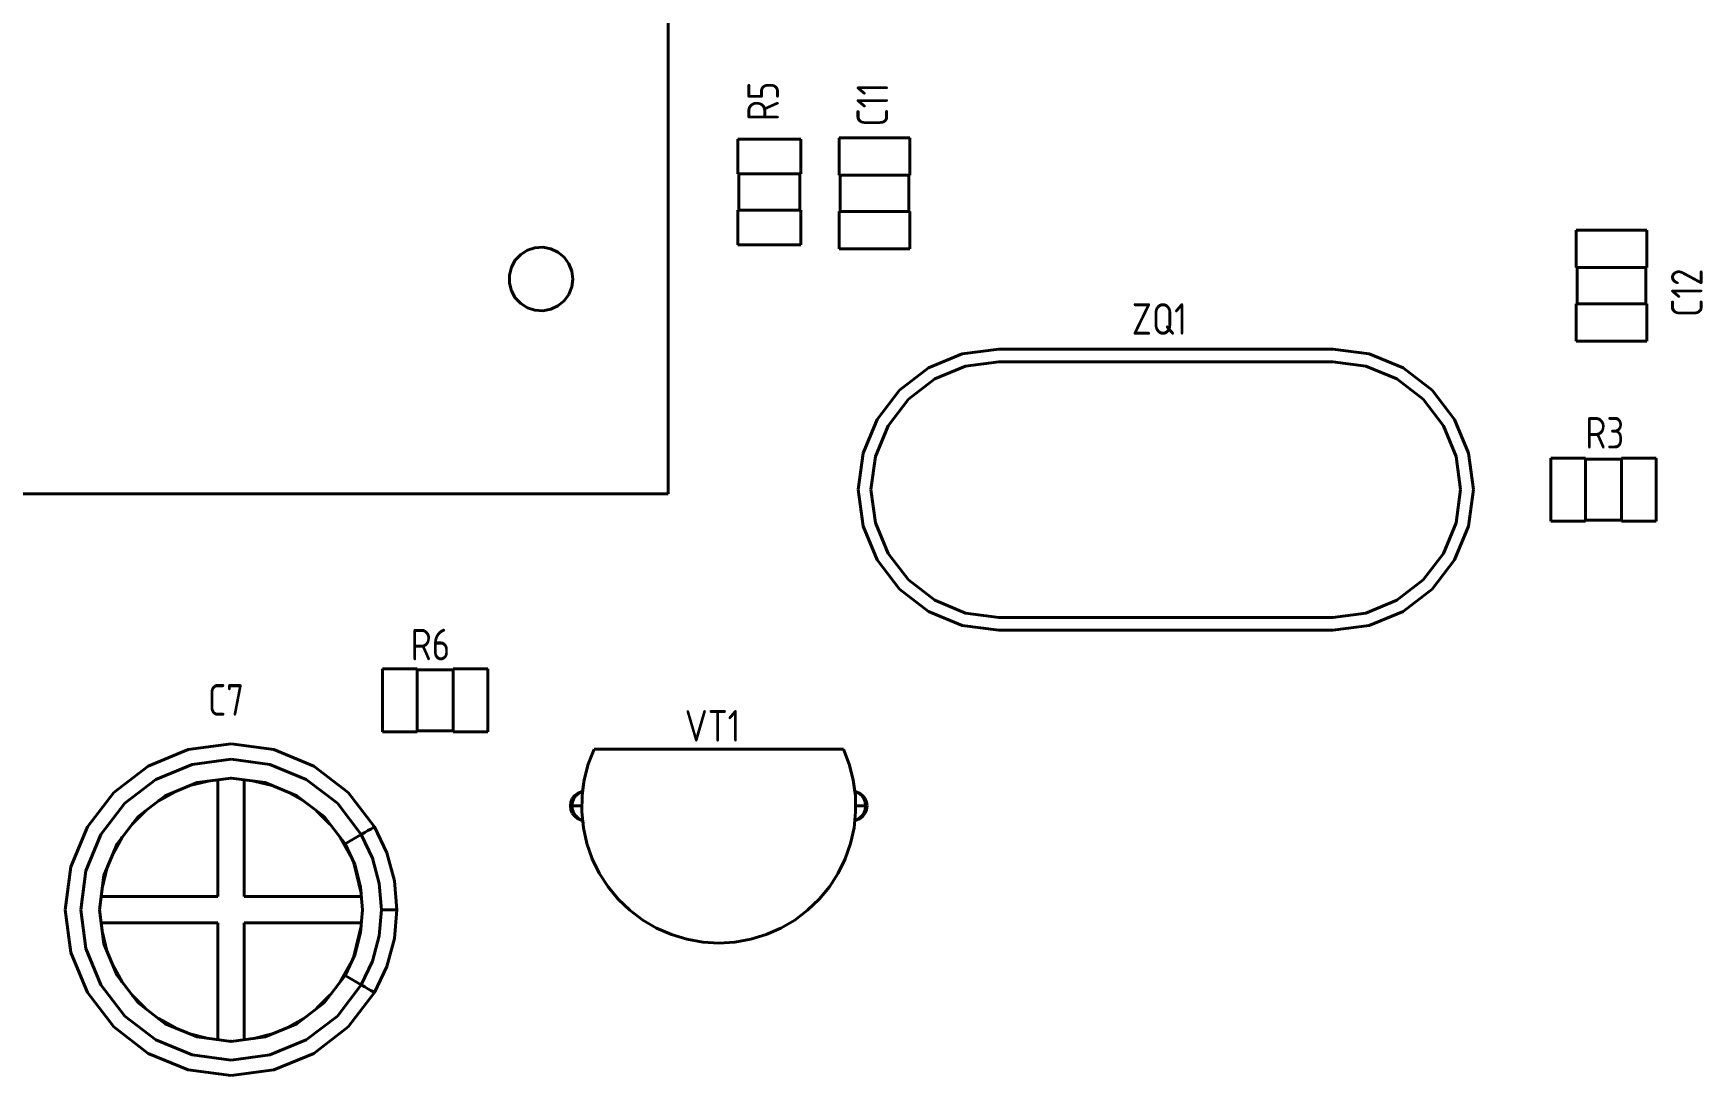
# Model space of a CAD drawing. Header units: inches. Extents: x -969 to 2045, y -594 to 12.
# Drawn here: x -828 to -764.5, y -231.7 to -192.1 of the extents above; entities that cross this region are included whole.
import ezdxf

# ---------------------------------------------------------------- set-up
doc = ezdxf.new("R2010")
doc.units = ezdxf.units.IN
doc.header["$MEASUREMENT"] = 0
doc.layers.add('Основная', color=7, linetype='Continuous', lineweight=40)
doc.styles.add('GOST type A0', font='gost.TTF', dxfattribs={"height": 2.116667})

msp = doc.modelspace()

# ---------------------------------------------------------------- linework, layer by layer
at = {"layer": 'Основная'}
for p, q in [((-803.843, -209.623), (-803.843, -161.311)), ((-803.843, -161.311), (-803.843, -209.623)), ((-803.843, -209.623), (-803.843, -161.311)), ((-803.843, -161.311), (-803.843, -209.623)), ((-798.805, -196.157), (-801.193, -196.157)), ((-801.193, -196.157), (-801.193, -197.477)), ((-801.193, -196.157), (-798.805, -196.157)), ((-801.193, -196.157), (-801.193, -197.477)), ((-798.805, -196.157), (-801.193, -196.157)), ((-801.193, -196.157), (-801.193, -197.477)), ((-801.193, -196.157), (-798.805, -196.157)), ((-801.193, -196.157), (-801.193, -197.477)), ((-798.805, -197.477), (-798.805, -196.157)), ((-798.805, -196.157), (-798.805, -197.477)), ((-798.805, -197.477), (-798.805, -196.157)), ((-798.805, -196.157), (-798.805, -197.477)), ((-794.653, -196.106), (-797.345, -196.106)), ((-797.345, -196.106), (-797.345, -197.528)), ((-797.345, -196.106), (-794.653, -196.106)), ((-797.345, -196.106), (-797.345, -197.528)), ((-794.653, -196.106), (-797.345, -196.106)), ((-797.345, -196.106), (-797.345, -197.528)), ((-797.345, -196.106), (-794.653, -196.106)), ((-797.345, -196.106), (-797.345, -197.528)), ((-794.653, -197.528), (-794.653, -196.106)), ((-794.653, -196.106), (-794.653, -197.528)), ((-794.653, -197.528), (-794.653, -196.106)), ((-794.653, -196.106), (-794.653, -197.528)), ((-801.193, -197.477), (-801.159, -197.477)), ((-801.193, -197.477), (-798.805, -197.477)), ((-801.193, -197.477), (-801.159, -197.477)), ((-801.193, -197.477), (-798.805, -197.477)), ((-801.159, -197.477), (-801.159, -198.849)), ((-801.159, -197.477), (-801.159, -198.849)), ((-801.159, -197.477), (-801.159, -198.849)), ((-801.159, -197.477), (-801.159, -198.849)), ((-798.839, -198.849), (-798.839, -197.477)), ((-798.839, -197.477), (-798.805, -197.477)), ((-798.839, -197.477), (-798.839, -198.849)), ((-798.839, -198.849), (-798.839, -197.477)), ((-798.839, -197.477), (-798.805, -197.477)), ((-798.839, -197.477), (-798.839, -198.849)), ((-797.345, -197.528), (-797.307, -197.528)), ((-797.345, -197.528), (-794.653, -197.528)), ((-797.345, -197.528), (-797.307, -197.528)), ((-797.345, -197.528), (-794.653, -197.528)), ((-797.307, -197.528), (-797.307, -198.9)), ((-797.307, -197.528), (-797.307, -198.9)), ((-797.307, -197.528), (-797.307, -198.9)), ((-797.307, -197.528), (-797.307, -198.9)), ((-794.691, -198.9), (-794.691, -197.528)), ((-794.691, -197.528), (-794.653, -197.528)), ((-794.691, -197.528), (-794.691, -198.9)), ((-794.691, -198.9), (-794.691, -197.528)), ((-794.691, -197.528), (-794.653, -197.528)), ((-794.691, -197.528), (-794.691, -198.9)), ((-801.159, -198.849), (-801.193, -198.849)), ((-801.193, -198.849), (-801.193, -200.169)), ((-801.193, -198.849), (-798.805, -198.849)), ((-801.193, -198.849), (-801.193, -200.169)), ((-801.159, -198.849), (-801.193, -198.849)), ((-801.193, -198.849), (-801.193, -200.169)), ((-801.193, -198.849), (-798.805, -198.849)), ((-801.193, -198.849), (-801.193, -200.169)), ((-798.805, -198.849), (-798.839, -198.849)), ((-798.805, -198.849), (-798.839, -198.849)), ((-798.805, -200.169), (-798.805, -198.849)), ((-798.805, -198.849), (-798.805, -200.169)), ((-798.805, -200.169), (-798.805, -198.849)), ((-798.805, -198.849), (-798.805, -200.169)), ((-797.307, -198.9), (-797.345, -198.9)), ((-797.345, -198.9), (-797.345, -200.322)), ((-797.345, -198.9), (-794.653, -198.9)), ((-797.345, -198.9), (-797.345, -200.322)), ((-797.307, -198.9), (-797.345, -198.9)), ((-797.345, -198.9), (-797.345, -200.322)), ((-797.345, -198.9), (-794.653, -198.9)), ((-797.345, -198.9), (-797.345, -200.322)), ((-794.653, -198.9), (-794.691, -198.9)), ((-794.653, -198.9), (-794.691, -198.9)), ((-794.653, -200.322), (-794.653, -198.9)), ((-794.653, -198.9), (-794.653, -200.322)), ((-794.653, -200.322), (-794.653, -198.9)), ((-794.653, -198.9), (-794.653, -200.322)), ((-766.653, -199.612), (-769.345, -199.612)), ((-769.345, -199.612), (-769.345, -201.034)), ((-769.345, -201.034), (-769.345, -199.612)), ((-766.653, -199.612), (-769.345, -199.612)), ((-766.653, -199.612), (-769.345, -199.612)), ((-769.345, -199.612), (-769.345, -201.034)), ((-769.345, -201.034), (-769.345, -199.612)), ((-766.653, -199.612), (-769.345, -199.612)), ((-766.653, -201.034), (-766.653, -199.612)), ((-766.653, -201.034), (-766.653, -199.612)), ((-766.653, -201.034), (-766.653, -199.612)), ((-766.653, -201.034), (-766.653, -199.612)), ((-809.189, -200.375), (-809.445, -200.537)), ((-809.189, -200.375), (-809.445, -200.537)), ((-808.901, -200.281), (-809.189, -200.375)), ((-808.901, -200.281), (-809.189, -200.375)), ((-808.599, -200.261), (-808.901, -200.281)), ((-808.599, -200.261), (-808.901, -200.281)), ((-808.301, -200.319), (-808.599, -200.261)), ((-808.301, -200.319), (-808.599, -200.261)), ((-808.029, -200.447), (-808.301, -200.319)), ((-808.029, -200.447), (-808.301, -200.319)), ((-801.193, -200.169), (-798.805, -200.169)), ((-801.193, -200.169), (-798.805, -200.169)), ((-801.193, -200.169), (-798.805, -200.169)), ((-801.193, -200.169), (-798.805, -200.169)), ((-797.345, -200.322), (-794.653, -200.322)), ((-797.345, -200.322), (-794.653, -200.322)), ((-797.345, -200.322), (-794.653, -200.322)), ((-797.345, -200.322), (-794.653, -200.322)), ((-809.799, -201.023), (-809.873, -201.315)), ((-809.799, -201.023), (-809.873, -201.315)), ((-809.653, -200.757), (-809.799, -201.023)), ((-809.653, -200.757), (-809.799, -201.023)), ((-809.445, -200.537), (-809.653, -200.757)), ((-809.445, -200.537), (-809.653, -200.757)), ((-807.795, -200.641), (-808.029, -200.447)), ((-807.795, -200.641), (-808.029, -200.447)), ((-807.617, -200.885), (-807.795, -200.641)), ((-807.617, -200.885), (-807.795, -200.641)), ((-807.505, -201.167), (-807.617, -200.885)), ((-807.505, -201.167), (-807.617, -200.885)), ((-769.345, -201.034), (-769.307, -201.034)), ((-766.653, -201.034), (-769.345, -201.034)), ((-769.345, -201.034), (-769.307, -201.034)), ((-766.653, -201.034), (-769.345, -201.034)), ((-769.307, -201.034), (-769.307, -202.406)), ((-769.307, -202.406), (-769.307, -201.034)), ((-769.307, -201.034), (-769.307, -202.406)), ((-769.307, -202.406), (-769.307, -201.034)), ((-766.691, -202.406), (-766.691, -201.034)), ((-766.691, -201.034), (-766.653, -201.034)), ((-766.691, -202.406), (-766.691, -201.034)), ((-766.691, -202.406), (-766.691, -201.034)), ((-766.691, -201.034), (-766.653, -201.034)), ((-766.691, -202.406), (-766.691, -201.034)), ((-809.873, -201.619), (-809.873, -201.315)), ((-809.873, -201.619), (-809.873, -201.315)), ((-809.799, -201.911), (-809.873, -201.619)), ((-809.799, -201.911), (-809.873, -201.619)), ((-807.467, -201.467), (-807.505, -201.167)), ((-807.467, -201.467), (-807.505, -201.167)), ((-807.467, -201.467), (-807.505, -201.767)), ((-807.467, -201.467), (-807.505, -201.767)), ((-809.653, -202.177), (-809.799, -201.911)), ((-809.653, -202.177), (-809.799, -201.911)), ((-809.445, -202.397), (-809.653, -202.177)), ((-809.445, -202.397), (-809.653, -202.177)), ((-807.795, -202.293), (-808.029, -202.487)), ((-807.795, -202.293), (-808.029, -202.487)), ((-807.617, -202.049), (-807.795, -202.293)), ((-807.617, -202.049), (-807.795, -202.293)), ((-807.505, -201.767), (-807.617, -202.049)), ((-807.505, -201.767), (-807.617, -202.049)), ((-809.189, -202.559), (-809.445, -202.397)), ((-809.189, -202.559), (-809.445, -202.397)), ((-808.901, -202.653), (-809.189, -202.559)), ((-808.901, -202.653), (-809.189, -202.559)), ((-808.599, -202.673), (-808.901, -202.653)), ((-808.599, -202.673), (-808.901, -202.653)), ((-808.301, -202.615), (-808.599, -202.673)), ((-808.301, -202.615), (-808.599, -202.673)), ((-808.029, -202.487), (-808.301, -202.615)), ((-808.029, -202.487), (-808.301, -202.615)), ((-769.307, -202.406), (-769.345, -202.406)), ((-769.345, -202.406), (-769.345, -203.828)), ((-769.345, -203.828), (-769.345, -202.406)), ((-766.653, -202.406), (-769.345, -202.406)), ((-769.307, -202.406), (-769.345, -202.406)), ((-769.345, -202.406), (-769.345, -203.828)), ((-769.345, -203.828), (-769.345, -202.406)), ((-766.653, -202.406), (-769.345, -202.406)), ((-766.653, -202.406), (-766.691, -202.406)), ((-766.653, -202.406), (-766.691, -202.406)), ((-766.653, -203.828), (-766.653, -202.406)), ((-766.653, -203.828), (-766.653, -202.406)), ((-766.653, -203.828), (-766.653, -202.406)), ((-766.653, -203.828), (-766.653, -202.406)), ((-791.283, -204.129), (-792.665, -204.311)), ((-792.665, -204.311), (-791.283, -204.129)), ((-791.283, -204.129), (-792.665, -204.311)), ((-792.665, -204.311), (-791.283, -204.129)), ((-778.583, -204.129), (-791.283, -204.129)), ((-791.283, -204.129), (-778.583, -204.129)), ((-778.583, -204.129), (-791.283, -204.129)), ((-791.283, -204.129), (-778.583, -204.129)), ((-777.201, -204.311), (-778.583, -204.129)), ((-778.583, -204.129), (-777.201, -204.311)), ((-777.201, -204.311), (-778.583, -204.129)), ((-778.583, -204.129), (-777.201, -204.311)), ((-769.345, -203.828), (-766.653, -203.828)), ((-766.653, -203.828), (-769.345, -203.828)), ((-769.345, -203.828), (-766.653, -203.828)), ((-766.653, -203.828), (-769.345, -203.828)), ((-793.951, -204.843), (-795.057, -205.691)), ((-795.057, -205.691), (-793.951, -204.843)), ((-793.951, -204.843), (-795.057, -205.691)), ((-795.057, -205.691), (-793.951, -204.843)), ((-792.665, -204.311), (-793.951, -204.843)), ((-793.951, -204.843), (-792.665, -204.311)), ((-792.665, -204.311), (-793.951, -204.843)), ((-793.951, -204.843), (-792.665, -204.311)), ((-793.709, -205.263), (-792.539, -204.779)), ((-793.709, -205.263), (-792.539, -204.779)), ((-792.539, -204.779), (-791.283, -204.613)), ((-792.539, -204.779), (-791.283, -204.613)), ((-791.283, -204.613), (-778.583, -204.613)), ((-791.283, -204.613), (-778.583, -204.613)), ((-778.583, -204.613), (-777.327, -204.779)), ((-778.583, -204.613), (-777.327, -204.779)), ((-777.327, -204.779), (-776.157, -205.263)), ((-777.327, -204.779), (-776.157, -205.263)), ((-775.915, -204.843), (-777.201, -204.311)), ((-777.201, -204.311), (-775.915, -204.843)), ((-775.915, -204.843), (-777.201, -204.311)), ((-777.201, -204.311), (-775.915, -204.843)), ((-774.809, -205.691), (-775.915, -204.843)), ((-775.915, -204.843), (-774.809, -205.691)), ((-774.809, -205.691), (-775.915, -204.843)), ((-775.915, -204.843), (-774.809, -205.691)), ((-794.713, -206.035), (-793.709, -205.263)), ((-794.713, -206.035), (-793.709, -205.263)), ((-776.157, -205.263), (-775.153, -206.035)), ((-776.157, -205.263), (-775.153, -206.035)), ((-795.057, -205.691), (-795.905, -206.797)), ((-795.905, -206.797), (-795.057, -205.691)), ((-795.057, -205.691), (-795.905, -206.797)), ((-795.905, -206.797), (-795.057, -205.691)), ((-795.485, -207.039), (-794.713, -206.035)), ((-795.485, -207.039), (-794.713, -206.035)), ((-775.153, -206.035), (-774.381, -207.039)), ((-775.153, -206.035), (-774.381, -207.039)), ((-773.961, -206.797), (-774.809, -205.691)), ((-774.809, -205.691), (-773.961, -206.797)), ((-773.961, -206.797), (-774.809, -205.691)), ((-774.809, -205.691), (-773.961, -206.797)), ((-795.905, -206.797), (-796.437, -208.083)), ((-796.437, -208.083), (-795.905, -206.797)), ((-795.905, -206.797), (-796.437, -208.083)), ((-796.437, -208.083), (-795.905, -206.797)), ((-795.969, -208.209), (-795.485, -207.039)), ((-795.969, -208.209), (-795.485, -207.039)), ((-774.381, -207.039), (-773.897, -208.209)), ((-774.381, -207.039), (-773.897, -208.209)), ((-773.429, -208.083), (-773.961, -206.797)), ((-773.961, -206.797), (-773.429, -208.083)), ((-773.429, -208.083), (-773.961, -206.797)), ((-773.961, -206.797), (-773.429, -208.083)), ((-796.437, -208.083), (-796.619, -209.465)), ((-796.619, -209.465), (-796.437, -208.083)), ((-796.437, -208.083), (-796.619, -209.465)), ((-796.619, -209.465), (-796.437, -208.083)), ((-796.135, -209.465), (-795.969, -208.209)), ((-796.135, -209.465), (-795.969, -208.209)), ((-773.897, -208.209), (-773.731, -209.465)), ((-773.897, -208.209), (-773.731, -209.465)), ((-773.247, -209.465), (-773.429, -208.083)), ((-773.429, -208.083), (-773.247, -209.465)), ((-773.247, -209.465), (-773.429, -208.083)), ((-773.429, -208.083), (-773.247, -209.465)), ((-768.988, -208.273), (-770.308, -208.273)), ((-770.308, -208.273), (-770.308, -210.661)), ((-770.308, -208.273), (-770.308, -210.661)), ((-768.988, -208.273), (-770.308, -208.273)), ((-768.988, -208.273), (-770.308, -208.273)), ((-770.308, -208.273), (-770.308, -210.661)), ((-770.308, -208.273), (-770.308, -210.661)), ((-768.988, -208.273), (-770.308, -208.273)), ((-768.988, -208.307), (-768.988, -208.273)), ((-768.988, -208.273), (-768.988, -210.661)), ((-768.988, -208.307), (-768.988, -208.273)), ((-768.988, -208.273), (-768.988, -210.661)), ((-767.616, -208.307), (-768.988, -208.307)), ((-767.616, -208.307), (-768.988, -208.307)), ((-767.616, -208.307), (-768.988, -208.307)), ((-767.616, -208.307), (-768.988, -208.307)), ((-766.296, -208.273), (-767.616, -208.273)), ((-767.616, -208.273), (-767.616, -208.307)), ((-767.616, -208.273), (-767.616, -210.661)), ((-766.296, -208.273), (-767.616, -208.273)), ((-766.296, -208.273), (-767.616, -208.273)), ((-767.616, -208.273), (-767.616, -208.307)), ((-767.616, -208.273), (-767.616, -210.661)), ((-766.296, -208.273), (-767.616, -208.273)), ((-766.296, -210.661), (-766.296, -208.273)), ((-766.296, -208.273), (-766.296, -210.661)), ((-766.296, -210.661), (-766.296, -208.273)), ((-766.296, -208.273), (-766.296, -210.661)), ((-852.155, -209.623), (-803.843, -209.623)), ((-803.843, -209.623), (-852.155, -209.623)), ((-852.155, -209.623), (-803.843, -209.623)), ((-803.843, -209.623), (-852.155, -209.623)), ((-796.619, -209.465), (-796.437, -210.847)), ((-796.619, -209.465), (-796.437, -210.847)), ((-796.619, -209.465), (-796.437, -210.847)), ((-796.619, -209.465), (-796.437, -210.847)), ((-796.135, -209.465), (-795.969, -210.721)), ((-796.135, -209.465), (-795.969, -210.721)), ((-773.897, -210.721), (-773.731, -209.465)), ((-773.897, -210.721), (-773.731, -209.465)), ((-773.429, -210.847), (-773.247, -209.465)), ((-773.429, -210.847), (-773.247, -209.465)), ((-773.429, -210.847), (-773.247, -209.465)), ((-773.429, -210.847), (-773.247, -209.465)), ((-796.437, -210.847), (-795.905, -212.133)), ((-796.437, -210.847), (-795.905, -212.133)), ((-796.437, -210.847), (-795.905, -212.133)), ((-796.437, -210.847), (-795.905, -212.133)), ((-795.969, -210.721), (-795.485, -211.891)), ((-795.969, -210.721), (-795.485, -211.891)), ((-774.381, -211.891), (-773.897, -210.721)), ((-774.381, -211.891), (-773.897, -210.721)), ((-773.961, -212.133), (-773.429, -210.847)), ((-773.961, -212.133), (-773.429, -210.847)), ((-773.961, -212.133), (-773.429, -210.847)), ((-773.961, -212.133), (-773.429, -210.847)), ((-770.308, -210.661), (-768.988, -210.661)), ((-768.988, -210.661), (-770.308, -210.661)), ((-770.308, -210.661), (-768.988, -210.661)), ((-768.988, -210.661), (-770.308, -210.661)), ((-768.988, -210.661), (-768.988, -210.627)), ((-768.988, -210.627), (-767.616, -210.627)), ((-767.616, -210.627), (-768.988, -210.627)), ((-768.988, -210.661), (-768.988, -210.627)), ((-768.988, -210.627), (-767.616, -210.627)), ((-767.616, -210.627), (-768.988, -210.627)), ((-767.616, -210.627), (-767.616, -210.661)), ((-767.616, -210.627), (-767.616, -210.661)), ((-767.616, -210.661), (-766.296, -210.661)), ((-766.296, -210.661), (-767.616, -210.661)), ((-767.616, -210.661), (-766.296, -210.661)), ((-766.296, -210.661), (-767.616, -210.661)), ((-795.905, -212.133), (-795.057, -213.239)), ((-795.905, -212.133), (-795.057, -213.239)), ((-795.905, -212.133), (-795.057, -213.239)), ((-795.905, -212.133), (-795.057, -213.239)), ((-795.485, -211.891), (-794.713, -212.895)), ((-795.485, -211.891), (-794.713, -212.895)), ((-775.153, -212.895), (-774.381, -211.891)), ((-775.153, -212.895), (-774.381, -211.891)), ((-774.809, -213.239), (-773.961, -212.133)), ((-774.809, -213.239), (-773.961, -212.133)), ((-774.809, -213.239), (-773.961, -212.133)), ((-774.809, -213.239), (-773.961, -212.133)), ((-794.713, -212.895), (-793.709, -213.667)), ((-794.713, -212.895), (-793.709, -213.667)), ((-776.157, -213.667), (-775.153, -212.895)), ((-776.157, -213.667), (-775.153, -212.895)), ((-795.057, -213.239), (-793.951, -214.087)), ((-795.057, -213.239), (-793.951, -214.087)), ((-795.057, -213.239), (-793.951, -214.087)), ((-795.057, -213.239), (-793.951, -214.087)), ((-793.709, -213.667), (-792.539, -214.151)), ((-793.709, -213.667), (-792.539, -214.151)), ((-777.327, -214.151), (-776.157, -213.667)), ((-777.327, -214.151), (-776.157, -213.667)), ((-775.915, -214.087), (-774.809, -213.239)), ((-775.915, -214.087), (-774.809, -213.239)), ((-775.915, -214.087), (-774.809, -213.239)), ((-775.915, -214.087), (-774.809, -213.239)), ((-793.951, -214.087), (-792.665, -214.619)), ((-793.951, -214.087), (-792.665, -214.619)), ((-793.951, -214.087), (-792.665, -214.619)), ((-793.951, -214.087), (-792.665, -214.619)), ((-792.539, -214.151), (-791.283, -214.317)), ((-792.539, -214.151), (-791.283, -214.317)), ((-791.283, -214.317), (-778.583, -214.317)), ((-791.283, -214.317), (-778.583, -214.317)), ((-778.583, -214.317), (-777.327, -214.151)), ((-778.583, -214.317), (-777.327, -214.151)), ((-777.201, -214.619), (-775.915, -214.087)), ((-777.201, -214.619), (-775.915, -214.087)), ((-777.201, -214.619), (-775.915, -214.087)), ((-777.201, -214.619), (-775.915, -214.087)), ((-792.665, -214.619), (-791.283, -214.801)), ((-792.665, -214.619), (-791.283, -214.801)), ((-792.665, -214.619), (-791.283, -214.801)), ((-792.665, -214.619), (-791.283, -214.801)), ((-791.283, -214.801), (-778.583, -214.801)), ((-791.283, -214.801), (-778.583, -214.801)), ((-791.283, -214.801), (-778.583, -214.801)), ((-791.283, -214.801), (-778.583, -214.801)), ((-778.583, -214.801), (-777.201, -214.619)), ((-778.583, -214.801), (-777.201, -214.619)), ((-778.583, -214.801), (-777.201, -214.619)), ((-778.583, -214.801), (-777.201, -214.619)), ((-813.381, -216.273), (-814.701, -216.273)), ((-814.701, -216.273), (-814.701, -218.661)), ((-814.701, -216.273), (-814.701, -218.661)), ((-813.381, -216.273), (-814.701, -216.273)), ((-813.381, -216.273), (-814.701, -216.273)), ((-814.701, -216.273), (-814.701, -218.661)), ((-814.701, -216.273), (-814.701, -218.661)), ((-813.381, -216.273), (-814.701, -216.273)), ((-813.381, -216.307), (-813.381, -216.273)), ((-813.381, -216.273), (-813.381, -218.661)), ((-813.381, -216.307), (-813.381, -216.273)), ((-813.381, -216.273), (-813.381, -218.661)), ((-810.689, -216.273), (-812.009, -216.273)), ((-812.009, -216.273), (-812.009, -216.307)), ((-812.009, -216.273), (-812.009, -218.661)), ((-810.689, -216.273), (-812.009, -216.273)), ((-810.689, -216.273), (-812.009, -216.273)), ((-812.009, -216.273), (-812.009, -216.307)), ((-812.009, -216.273), (-812.009, -218.661)), ((-810.689, -216.273), (-812.009, -216.273)), ((-810.689, -218.661), (-810.689, -216.273)), ((-810.689, -216.273), (-810.689, -218.661)), ((-810.689, -218.661), (-810.689, -216.273)), ((-810.689, -216.273), (-810.689, -218.661)), ((-812.009, -216.307), (-813.381, -216.307)), ((-812.009, -216.307), (-813.381, -216.307)), ((-812.009, -216.307), (-813.381, -216.307)), ((-812.009, -216.307), (-813.381, -216.307)), ((-814.701, -218.661), (-813.381, -218.661)), ((-813.381, -218.661), (-814.701, -218.661)), ((-814.701, -218.661), (-813.381, -218.661)), ((-813.381, -218.661), (-814.701, -218.661)), ((-813.381, -218.661), (-813.381, -218.627)), ((-813.381, -218.627), (-812.009, -218.627)), ((-812.009, -218.627), (-813.381, -218.627)), ((-813.381, -218.661), (-813.381, -218.627)), ((-813.381, -218.627), (-812.009, -218.627)), ((-812.009, -218.627), (-813.381, -218.627)), ((-812.009, -218.627), (-812.009, -218.661)), ((-812.009, -218.627), (-812.009, -218.661)), ((-812.009, -218.661), (-810.689, -218.661)), ((-810.689, -218.661), (-812.009, -218.661)), ((-812.009, -218.661), (-810.689, -218.661)), ((-810.689, -218.661), (-812.009, -218.661)), ((-822.079, -219.331), (-823.599, -219.961)), ((-823.599, -219.961), (-822.079, -219.331)), ((-822.079, -219.331), (-823.599, -219.961)), ((-823.599, -219.961), (-822.079, -219.331)), ((-820.449, -219.117), (-822.079, -219.331)), ((-822.079, -219.331), (-820.449, -219.117)), ((-820.449, -219.117), (-822.079, -219.331)), ((-822.079, -219.331), (-820.449, -219.117)), ((-818.819, -219.331), (-820.449, -219.117)), ((-820.449, -219.117), (-818.819, -219.331)), ((-818.819, -219.331), (-820.449, -219.117)), ((-820.449, -219.117), (-818.819, -219.331)), ((-817.299, -219.961), (-818.819, -219.331)), ((-818.819, -219.331), (-817.299, -219.961)), ((-817.299, -219.961), (-818.819, -219.331)), ((-818.819, -219.331), (-817.299, -219.961)), ((-806.657, -219.317), (-806.877, -219.887)), ((-806.657, -219.317), (-806.877, -219.887)), ((-806.657, -219.317), (-806.877, -219.887)), ((-806.657, -219.317), (-806.877, -219.887)), ((-797.181, -219.317), (-806.657, -219.317)), ((-797.181, -219.317), (-806.657, -219.317)), ((-797.181, -219.317), (-806.657, -219.317)), ((-797.181, -219.317), (-806.657, -219.317)), ((-796.961, -219.887), (-797.181, -219.317)), ((-796.961, -219.887), (-797.181, -219.317)), ((-796.961, -219.887), (-797.181, -219.317)), ((-796.961, -219.887), (-797.181, -219.317)), ((-823.599, -219.961), (-824.903, -220.963)), ((-824.903, -220.963), (-823.599, -219.961)), ((-823.599, -219.961), (-824.903, -220.963)), ((-824.903, -220.963), (-823.599, -219.961)), ((-823.305, -220.469), (-821.927, -219.899)), ((-823.305, -220.469), (-821.927, -219.899)), ((-821.927, -219.899), (-820.449, -219.703)), ((-821.927, -219.899), (-820.449, -219.703)), ((-820.449, -219.703), (-818.971, -219.899)), ((-820.449, -219.703), (-818.971, -219.899)), ((-818.971, -219.899), (-817.593, -220.469)), ((-818.971, -219.899), (-817.593, -220.469)), ((-815.995, -220.963), (-817.299, -219.961)), ((-817.299, -219.961), (-815.995, -220.963)), ((-815.995, -220.963), (-817.299, -219.961)), ((-817.299, -219.961), (-815.995, -220.963)), ((-806.877, -219.887), (-807.029, -220.481)), ((-806.877, -219.887), (-807.029, -220.481)), ((-806.877, -219.887), (-807.029, -220.481)), ((-806.877, -219.887), (-807.029, -220.481)), ((-796.809, -220.481), (-796.961, -219.887)), ((-796.809, -220.481), (-796.961, -219.887)), ((-796.809, -220.481), (-796.961, -219.887)), ((-796.809, -220.481), (-796.961, -219.887)), ((-824.489, -221.377), (-823.305, -220.469)), ((-824.489, -221.377), (-823.305, -220.469)), ((-822.949, -221.087), (-821.743, -220.587)), ((-822.949, -221.087), (-821.743, -220.587)), ((-822.013, -220.699), (-821.319, -220.531)), ((-822.013, -220.699), (-821.319, -220.531)), ((-821.743, -220.587), (-820.449, -220.417)), ((-821.743, -220.587), (-820.449, -220.417)), ((-820.949, -224.917), (-820.949, -220.483)), ((-820.949, -224.917), (-820.949, -220.483)), ((-820.469, -220.419), (-820.427, -220.419)), ((-820.469, -220.419), (-820.427, -220.419)), ((-820.449, -220.417), (-819.155, -220.587)), ((-820.449, -220.417), (-819.155, -220.587)), ((-819.949, -224.917), (-819.949, -220.483)), ((-819.949, -224.917), (-819.949, -220.483)), ((-819.579, -220.531), (-818.885, -220.699)), ((-819.579, -220.531), (-818.885, -220.699)), ((-819.155, -220.587), (-817.949, -221.087)), ((-819.155, -220.587), (-817.949, -221.087)), ((-817.593, -220.469), (-816.409, -221.377)), ((-817.593, -220.469), (-816.409, -221.377)), ((-807.029, -220.481), (-807.111, -221.087)), ((-807.029, -220.481), (-807.111, -221.087)), ((-807.029, -220.481), (-807.091, -220.931)), ((-807.029, -220.481), (-807.091, -220.931)), ((-796.747, -220.937), (-796.809, -220.481)), ((-796.727, -221.087), (-796.809, -220.481)), ((-796.747, -220.937), (-796.809, -220.481)), ((-796.727, -221.087), (-796.809, -220.481)), ((-824.903, -220.963), (-825.905, -222.267)), ((-825.905, -222.267), (-824.903, -220.963)), ((-824.903, -220.963), (-825.905, -222.267)), ((-825.905, -222.267), (-824.903, -220.963)), ((-823.985, -221.881), (-822.949, -221.087)), ((-823.985, -221.881), (-822.949, -221.087)), ((-823.207, -221.285), (-822.585, -220.937)), ((-823.207, -221.285), (-822.585, -220.937)), ((-818.311, -220.937), (-817.691, -221.285)), ((-818.311, -220.937), (-817.691, -221.285)), ((-817.949, -221.087), (-816.913, -221.881)), ((-817.949, -221.087), (-816.913, -221.881)), ((-814.993, -222.267), (-815.995, -220.963)), ((-815.995, -220.963), (-814.993, -222.267)), ((-814.993, -222.267), (-815.995, -220.963)), ((-815.995, -220.963), (-814.993, -222.267)), ((-807.539, -221.333), (-807.557, -221.477)), ((-807.539, -221.333), (-807.557, -221.477)), ((-807.539, -221.333), (-807.557, -221.477)), ((-807.539, -221.333), (-807.557, -221.477)), ((-807.483, -221.197), (-807.539, -221.333)), ((-807.483, -221.197), (-807.539, -221.333)), ((-807.483, -221.197), (-807.539, -221.333)), ((-807.483, -221.197), (-807.539, -221.333)), ((-807.481, -221.333), (-807.497, -221.477)), ((-807.481, -221.333), (-807.497, -221.477)), ((-807.393, -221.081), (-807.483, -221.197)), ((-807.393, -221.081), (-807.483, -221.197)), ((-807.393, -221.081), (-807.483, -221.197)), ((-807.393, -221.081), (-807.483, -221.197)), ((-807.427, -221.197), (-807.481, -221.333)), ((-807.427, -221.197), (-807.481, -221.333)), ((-807.341, -221.081), (-807.427, -221.197)), ((-807.341, -221.081), (-807.427, -221.197)), ((-807.279, -220.993), (-807.393, -221.081)), ((-807.279, -220.993), (-807.393, -221.081)), ((-807.279, -220.993), (-807.393, -221.081)), ((-807.279, -220.993), (-807.393, -221.081)), ((-807.229, -220.993), (-807.341, -221.081)), ((-807.229, -220.993), (-807.341, -221.081)), ((-807.143, -220.937), (-807.279, -220.993)), ((-807.143, -220.937), (-807.279, -220.993)), ((-807.143, -220.937), (-807.279, -220.993)), ((-807.143, -220.937), (-807.279, -220.993)), ((-807.099, -220.937), (-807.229, -220.993)), ((-807.099, -220.937), (-807.229, -220.993)), ((-807.091, -220.931), (-807.143, -220.937)), ((-807.091, -220.931), (-807.143, -220.937)), ((-807.091, -220.931), (-807.143, -220.937)), ((-807.091, -220.931), (-807.143, -220.937)), ((-807.111, -221.087), (-807.121, -221.699)), ((-807.111, -221.087), (-807.121, -221.699)), ((-807.091, -220.937), (-807.099, -220.937)), ((-807.091, -220.937), (-807.099, -220.937)), ((-796.695, -220.937), (-796.747, -220.931)), ((-796.747, -220.931), (-796.747, -220.937)), ((-796.695, -220.937), (-796.747, -220.931)), ((-796.695, -220.937), (-796.747, -220.931)), ((-796.747, -220.931), (-796.747, -220.937)), ((-796.695, -220.937), (-796.747, -220.931)), ((-796.739, -220.937), (-796.747, -220.937)), ((-796.739, -220.937), (-796.747, -220.937)), ((-796.609, -220.993), (-796.739, -220.937)), ((-796.609, -220.993), (-796.739, -220.937)), ((-796.717, -221.699), (-796.727, -221.087)), ((-796.717, -221.699), (-796.727, -221.087)), ((-796.559, -220.993), (-796.695, -220.937)), ((-796.559, -220.993), (-796.695, -220.937)), ((-796.559, -220.993), (-796.695, -220.937)), ((-796.559, -220.993), (-796.695, -220.937)), ((-796.497, -221.081), (-796.609, -220.993)), ((-796.497, -221.081), (-796.609, -220.993)), ((-796.443, -221.081), (-796.559, -220.993)), ((-796.443, -221.081), (-796.559, -220.993)), ((-796.443, -221.081), (-796.559, -220.993)), ((-796.443, -221.081), (-796.559, -220.993)), ((-796.411, -221.197), (-796.497, -221.081)), ((-796.411, -221.197), (-796.497, -221.081)), ((-796.355, -221.197), (-796.443, -221.081)), ((-796.355, -221.197), (-796.443, -221.081)), ((-796.355, -221.197), (-796.443, -221.081)), ((-796.355, -221.197), (-796.443, -221.081)), ((-796.357, -221.333), (-796.411, -221.197)), ((-796.357, -221.333), (-796.411, -221.197)), ((-796.341, -221.477), (-796.357, -221.333)), ((-796.341, -221.477), (-796.357, -221.333)), ((-796.299, -221.333), (-796.355, -221.197)), ((-796.299, -221.333), (-796.355, -221.197)), ((-796.299, -221.333), (-796.355, -221.197)), ((-796.299, -221.333), (-796.355, -221.197)), ((-796.281, -221.477), (-796.299, -221.333)), ((-796.281, -221.477), (-796.299, -221.333)), ((-796.281, -221.477), (-796.299, -221.333)), ((-796.281, -221.477), (-796.299, -221.333)), ((-825.397, -222.561), (-824.489, -221.377)), ((-825.397, -222.561), (-824.489, -221.377)), ((-824.779, -222.917), (-823.985, -221.881)), ((-824.779, -222.917), (-823.985, -221.881)), ((-824.203, -222.167), (-823.699, -221.663)), ((-824.203, -222.167), (-823.699, -221.663)), ((-817.199, -221.663), (-816.695, -222.167)), ((-817.199, -221.663), (-816.695, -222.167)), ((-816.913, -221.881), (-816.119, -222.917)), ((-816.913, -221.881), (-816.119, -222.917)), ((-816.409, -221.377), (-815.501, -222.561)), ((-816.409, -221.377), (-815.501, -222.561)), ((-807.557, -221.477), (-807.539, -221.621)), ((-807.539, -221.621), (-807.557, -221.477)), ((-807.551, -221.477), (-807.557, -221.477)), ((-807.557, -221.477), (-807.539, -221.621)), ((-807.539, -221.621), (-807.557, -221.477)), ((-807.551, -221.477), (-807.557, -221.477)), ((-807.531, -221.477), (-807.551, -221.477)), ((-807.531, -221.477), (-807.551, -221.477)), ((-807.539, -221.621), (-807.483, -221.757)), ((-807.483, -221.757), (-807.539, -221.621)), ((-807.539, -221.621), (-807.483, -221.757)), ((-807.483, -221.757), (-807.539, -221.621)), ((-807.497, -221.477), (-807.531, -221.477)), ((-807.497, -221.477), (-807.531, -221.477)), ((-807.481, -221.621), (-807.497, -221.477)), ((-807.117, -221.477), (-807.497, -221.477)), ((-807.481, -221.621), (-807.497, -221.477)), ((-807.117, -221.477), (-807.497, -221.477)), ((-807.483, -221.757), (-807.393, -221.871)), ((-807.393, -221.871), (-807.483, -221.757)), ((-807.483, -221.757), (-807.393, -221.871)), ((-807.393, -221.871), (-807.483, -221.757)), ((-807.427, -221.757), (-807.481, -221.621)), ((-807.427, -221.757), (-807.481, -221.621)), ((-807.341, -221.871), (-807.427, -221.757)), ((-807.341, -221.871), (-807.427, -221.757)), ((-807.393, -221.871), (-807.279, -221.961)), ((-807.279, -221.961), (-807.393, -221.871)), ((-807.393, -221.871), (-807.279, -221.961)), ((-807.279, -221.961), (-807.393, -221.871)), ((-807.229, -221.961), (-807.341, -221.871)), ((-807.229, -221.961), (-807.341, -221.871)), ((-807.279, -221.961), (-807.143, -222.017)), ((-807.143, -222.017), (-807.279, -221.961)), ((-807.279, -221.961), (-807.143, -222.017)), ((-807.143, -222.017), (-807.279, -221.961)), ((-807.099, -222.017), (-807.229, -221.961)), ((-807.099, -222.017), (-807.229, -221.961)), ((-807.059, -222.307), (-807.121, -221.699)), ((-807.059, -222.307), (-807.121, -221.699)), ((-796.717, -221.699), (-796.779, -222.307)), ((-796.717, -221.699), (-796.779, -222.307)), ((-796.609, -221.961), (-796.739, -222.017)), ((-796.609, -221.961), (-796.739, -222.017)), ((-796.341, -221.477), (-796.721, -221.477)), ((-796.341, -221.477), (-796.721, -221.477)), ((-796.695, -222.017), (-796.559, -221.961)), ((-796.559, -221.961), (-796.695, -222.017)), ((-796.695, -222.017), (-796.559, -221.961)), ((-796.559, -221.961), (-796.695, -222.017)), ((-796.497, -221.871), (-796.609, -221.961)), ((-796.497, -221.871), (-796.609, -221.961)), ((-796.559, -221.961), (-796.443, -221.871)), ((-796.443, -221.871), (-796.559, -221.961)), ((-796.559, -221.961), (-796.443, -221.871)), ((-796.443, -221.871), (-796.559, -221.961)), ((-796.411, -221.757), (-796.497, -221.871)), ((-796.411, -221.757), (-796.497, -221.871)), ((-796.443, -221.871), (-796.355, -221.757)), ((-796.355, -221.757), (-796.443, -221.871)), ((-796.443, -221.871), (-796.355, -221.757)), ((-796.355, -221.757), (-796.443, -221.871)), ((-796.357, -221.621), (-796.411, -221.757)), ((-796.357, -221.621), (-796.411, -221.757)), ((-796.341, -221.477), (-796.357, -221.621)), ((-796.341, -221.477), (-796.357, -221.621)), ((-796.355, -221.757), (-796.299, -221.621)), ((-796.299, -221.621), (-796.355, -221.757)), ((-796.355, -221.757), (-796.299, -221.621)), ((-796.299, -221.621), (-796.355, -221.757)), ((-796.307, -221.477), (-796.341, -221.477)), ((-796.307, -221.477), (-796.341, -221.477)), ((-796.287, -221.477), (-796.307, -221.477)), ((-796.287, -221.477), (-796.307, -221.477)), ((-796.299, -221.621), (-796.281, -221.477)), ((-796.281, -221.477), (-796.299, -221.621)), ((-796.299, -221.621), (-796.281, -221.477)), ((-796.281, -221.477), (-796.299, -221.621)), ((-796.281, -221.477), (-796.287, -221.477)), ((-796.281, -221.477), (-796.287, -221.477)), ((-825.905, -222.267), (-826.535, -223.787)), ((-826.535, -223.787), (-825.905, -222.267)), ((-825.905, -222.267), (-826.535, -223.787)), ((-826.535, -223.787), (-825.905, -222.267)), ((-825.967, -223.939), (-825.397, -222.561)), ((-825.967, -223.939), (-825.397, -222.561)), ((-816.119, -222.917), (-815.501, -222.561)), ((-816.119, -222.917), (-815.501, -222.561)), ((-816.119, -222.917), (-815.501, -222.561)), ((-816.119, -222.917), (-815.501, -222.561)), ((-815.501, -222.561), (-815.369, -222.485)), ((-815.501, -222.561), (-815.369, -222.485)), ((-815.501, -222.561), (-815.369, -222.485)), ((-815.501, -222.561), (-815.369, -222.485)), ((-815.501, -222.561), (-815.081, -223.463)), ((-815.501, -222.561), (-815.081, -223.463)), ((-815.369, -222.485), (-815.247, -222.413)), ((-815.369, -222.485), (-815.247, -222.413)), ((-815.369, -222.485), (-815.247, -222.413)), ((-815.369, -222.485), (-815.247, -222.413)), ((-815.247, -222.413), (-815.141, -222.353)), ((-815.247, -222.413), (-815.141, -222.353)), ((-815.247, -222.413), (-815.141, -222.353)), ((-815.247, -222.413), (-815.141, -222.353)), ((-815.247, -222.413), (-815.141, -222.353)), ((-815.247, -222.413), (-815.141, -222.353)), ((-815.247, -222.413), (-815.141, -222.353)), ((-815.247, -222.413), (-815.141, -222.353)), ((-815.141, -222.353), (-815.061, -222.307)), ((-815.141, -222.353), (-815.061, -222.307)), ((-815.141, -222.353), (-815.061, -222.307)), ((-815.141, -222.353), (-815.061, -222.307)), ((-815.061, -222.307), (-815.011, -222.277)), ((-815.061, -222.307), (-815.011, -222.277)), ((-815.061, -222.307), (-815.011, -222.277)), ((-815.061, -222.307), (-815.011, -222.277)), ((-815.011, -222.277), (-814.993, -222.267)), ((-815.011, -222.277), (-814.993, -222.267)), ((-815.011, -222.277), (-814.993, -222.267)), ((-815.011, -222.277), (-814.993, -222.267)), ((-814.529, -223.263), (-814.993, -222.267)), ((-814.993, -222.267), (-814.529, -223.263)), ((-814.529, -223.263), (-814.993, -222.267)), ((-814.993, -222.267), (-814.529, -223.263)), ((-807.143, -222.017), (-807.089, -222.023)), ((-807.089, -222.023), (-807.143, -222.017)), ((-807.143, -222.017), (-807.089, -222.023)), ((-807.089, -222.023), (-807.143, -222.017)), ((-807.089, -222.017), (-807.099, -222.017)), ((-807.089, -222.017), (-807.099, -222.017)), ((-807.089, -222.023), (-807.059, -222.307)), ((-807.089, -222.023), (-807.059, -222.307)), ((-807.059, -222.307), (-806.927, -222.903)), ((-806.927, -222.903), (-807.059, -222.307)), ((-807.059, -222.307), (-806.927, -222.903)), ((-806.927, -222.903), (-807.059, -222.307)), ((-796.911, -222.903), (-796.779, -222.307)), ((-796.779, -222.307), (-796.911, -222.903)), ((-796.911, -222.903), (-796.779, -222.307)), ((-796.779, -222.307), (-796.911, -222.903)), ((-796.779, -222.307), (-796.749, -222.017)), ((-796.779, -222.307), (-796.749, -222.017)), ((-796.749, -222.017), (-796.749, -222.023)), ((-796.749, -222.023), (-796.695, -222.017)), ((-796.739, -222.017), (-796.749, -222.017)), ((-796.695, -222.017), (-796.749, -222.023)), ((-796.749, -222.017), (-796.749, -222.023)), ((-796.749, -222.023), (-796.695, -222.017)), ((-796.739, -222.017), (-796.749, -222.017)), ((-796.695, -222.017), (-796.749, -222.023)), ((-825.279, -224.123), (-824.779, -222.917)), ((-825.279, -224.123), (-824.779, -222.917)), ((-824.929, -223.279), (-824.581, -222.659)), ((-824.929, -223.279), (-824.581, -222.659)), ((-816.317, -222.659), (-815.857, -223.479)), ((-816.317, -222.659), (-815.857, -223.479)), ((-816.159, -222.941), (-816.119, -222.917)), ((-816.159, -222.941), (-816.119, -222.917)), ((-816.159, -222.941), (-816.119, -222.917)), ((-816.159, -222.941), (-816.119, -222.917)), ((-816.119, -222.917), (-815.751, -223.707)), ((-816.119, -222.917), (-815.751, -223.707)), ((-806.927, -222.903), (-806.725, -223.481)), ((-806.725, -223.481), (-806.927, -222.903)), ((-806.927, -222.903), (-806.725, -223.481)), ((-806.725, -223.481), (-806.927, -222.903)), ((-797.113, -223.481), (-796.911, -222.903)), ((-796.911, -222.903), (-797.113, -223.481)), ((-797.113, -223.481), (-796.911, -222.903)), ((-796.911, -222.903), (-797.113, -223.481)), ((-826.535, -223.787), (-826.749, -225.417)), ((-826.749, -225.417), (-826.535, -223.787)), ((-826.535, -223.787), (-826.749, -225.417)), ((-826.749, -225.417), (-826.535, -223.787)), ((-825.335, -224.547), (-825.167, -223.853)), ((-825.335, -224.547), (-825.167, -223.853)), ((-815.783, -223.635), (-815.503, -224.795)), ((-815.783, -223.635), (-815.503, -224.795)), ((-815.751, -223.707), (-815.525, -224.549)), ((-815.751, -223.707), (-815.525, -224.549)), ((-815.081, -223.463), (-814.823, -224.425)), ((-815.081, -223.463), (-814.823, -224.425)), ((-814.245, -224.323), (-814.529, -223.263)), ((-814.529, -223.263), (-814.245, -224.323)), ((-814.245, -224.323), (-814.529, -223.263)), ((-814.529, -223.263), (-814.245, -224.323)), ((-806.725, -223.481), (-806.457, -224.031)), ((-806.457, -224.031), (-806.725, -223.481)), ((-806.725, -223.481), (-806.457, -224.031)), ((-806.457, -224.031), (-806.725, -223.481)), ((-797.381, -224.031), (-797.113, -223.481)), ((-797.113, -223.481), (-797.381, -224.031)), ((-797.381, -224.031), (-797.113, -223.481)), ((-797.113, -223.481), (-797.381, -224.031)), ((-826.163, -225.417), (-825.967, -223.939)), ((-826.163, -225.417), (-825.967, -223.939)), ((-825.449, -225.417), (-825.279, -224.123)), ((-825.449, -225.417), (-825.279, -224.123)), ((-814.823, -224.425), (-814.735, -225.417)), ((-814.823, -224.425), (-814.735, -225.417)), ((-814.149, -225.417), (-814.245, -224.323)), ((-814.245, -224.323), (-814.149, -225.417)), ((-814.149, -225.417), (-814.245, -224.323)), ((-814.245, -224.323), (-814.149, -225.417)), ((-806.457, -224.031), (-806.125, -224.545)), ((-806.125, -224.545), (-806.457, -224.031)), ((-806.457, -224.031), (-806.125, -224.545)), ((-806.125, -224.545), (-806.457, -224.031)), ((-797.713, -224.545), (-797.381, -224.031)), ((-797.381, -224.031), (-797.713, -224.545)), ((-797.713, -224.545), (-797.381, -224.031)), ((-797.381, -224.031), (-797.713, -224.545)), ((-825.383, -224.917), (-820.949, -224.917)), ((-825.383, -224.917), (-820.949, -224.917)), ((-819.949, -224.917), (-815.493, -224.917)), ((-819.949, -224.917), (-815.493, -224.917)), ((-815.525, -224.549), (-815.449, -225.417)), ((-815.525, -224.549), (-815.449, -225.417)), ((-806.125, -224.545), (-805.737, -225.019)), ((-805.737, -225.019), (-806.125, -224.545)), ((-806.125, -224.545), (-805.737, -225.019)), ((-805.737, -225.019), (-806.125, -224.545)), ((-805.737, -225.019), (-805.295, -225.441)), ((-805.295, -225.441), (-805.737, -225.019)), ((-805.737, -225.019), (-805.295, -225.441)), ((-805.295, -225.441), (-805.737, -225.019)), ((-798.543, -225.441), (-798.101, -225.019)), ((-798.101, -225.019), (-798.543, -225.441)), ((-798.543, -225.441), (-798.101, -225.019)), ((-798.101, -225.019), (-798.543, -225.441)), ((-798.101, -225.019), (-797.713, -224.545)), ((-797.713, -224.545), (-798.101, -225.019)), ((-798.101, -225.019), (-797.713, -224.545)), ((-797.713, -224.545), (-798.101, -225.019)), ((-826.749, -225.417), (-826.535, -227.047)), ((-826.749, -225.417), (-826.535, -227.047)), ((-826.749, -225.417), (-826.535, -227.047)), ((-826.749, -225.417), (-826.535, -227.047)), ((-826.163, -225.417), (-825.967, -226.895)), ((-826.163, -225.417), (-825.967, -226.895)), ((-825.449, -225.417), (-825.279, -226.711)), ((-825.449, -225.417), (-825.279, -226.711)), ((-815.525, -226.285), (-815.449, -225.417)), ((-815.525, -226.285), (-815.449, -225.417)), ((-814.823, -226.409), (-814.735, -225.417)), ((-814.823, -226.409), (-814.735, -225.417)), ((-814.735, -225.417), (-814.583, -225.417)), ((-814.735, -225.417), (-814.583, -225.417)), ((-814.583, -225.417), (-814.443, -225.417)), ((-814.583, -225.417), (-814.443, -225.417)), ((-814.443, -225.417), (-814.321, -225.417)), ((-814.443, -225.417), (-814.321, -225.417)), ((-814.443, -225.417), (-814.321, -225.417)), ((-814.443, -225.417), (-814.321, -225.417)), ((-814.321, -225.417), (-814.227, -225.417)), ((-814.321, -225.417), (-814.227, -225.417)), ((-814.245, -226.511), (-814.149, -225.417)), ((-814.245, -226.511), (-814.149, -225.417)), ((-814.245, -226.511), (-814.149, -225.417)), ((-814.245, -226.511), (-814.149, -225.417)), ((-814.227, -225.417), (-814.169, -225.417)), ((-814.227, -225.417), (-814.169, -225.417)), ((-814.169, -225.417), (-814.149, -225.417)), ((-814.169, -225.417), (-814.149, -225.417)), ((-805.295, -225.441), (-804.807, -225.809)), ((-804.807, -225.809), (-805.295, -225.441)), ((-805.295, -225.441), (-804.807, -225.809)), ((-804.807, -225.809), (-805.295, -225.441)), ((-799.031, -225.809), (-798.543, -225.441)), ((-798.543, -225.441), (-799.031, -225.809)), ((-799.031, -225.809), (-798.543, -225.441)), ((-798.543, -225.441), (-799.031, -225.809)), ((-825.383, -225.917), (-820.949, -225.917)), ((-825.383, -225.917), (-820.949, -225.917)), ((-825.335, -226.287), (-825.167, -226.981)), ((-825.335, -226.287), (-825.167, -226.981)), ((-820.949, -225.917), (-820.949, -230.351)), ((-820.949, -225.917), (-820.949, -230.351)), ((-819.949, -225.917), (-819.949, -230.351)), ((-819.949, -225.917), (-815.493, -225.917)), ((-819.949, -225.917), (-819.949, -230.351)), ((-819.949, -225.917), (-815.493, -225.917)), ((-815.783, -227.199), (-815.503, -226.037)), ((-815.783, -227.199), (-815.503, -226.037)), ((-815.751, -227.127), (-815.525, -226.285)), ((-815.751, -227.127), (-815.525, -226.285)), ((-815.081, -227.371), (-814.823, -226.409)), ((-815.081, -227.371), (-814.823, -226.409)), ((-804.807, -225.809), (-804.279, -226.119)), ((-804.279, -226.119), (-804.807, -225.809)), ((-804.807, -225.809), (-804.279, -226.119)), ((-804.279, -226.119), (-804.807, -225.809)), ((-804.279, -226.119), (-803.717, -226.363)), ((-803.717, -226.363), (-804.279, -226.119)), ((-804.279, -226.119), (-803.717, -226.363)), ((-803.717, -226.363), (-804.279, -226.119)), ((-803.717, -226.363), (-803.131, -226.541)), ((-803.131, -226.541), (-803.717, -226.363)), ((-803.717, -226.363), (-803.131, -226.541)), ((-803.131, -226.541), (-803.717, -226.363)), ((-800.705, -226.541), (-800.121, -226.363)), ((-800.121, -226.363), (-800.705, -226.541)), ((-800.705, -226.541), (-800.121, -226.363)), ((-800.121, -226.363), (-800.705, -226.541)), ((-800.121, -226.363), (-799.559, -226.119)), ((-799.559, -226.119), (-800.121, -226.363)), ((-800.121, -226.363), (-799.559, -226.119)), ((-799.559, -226.119), (-800.121, -226.363)), ((-799.559, -226.119), (-799.031, -225.809)), ((-799.031, -225.809), (-799.559, -226.119)), ((-799.559, -226.119), (-799.031, -225.809)), ((-799.031, -225.809), (-799.559, -226.119)), ((-826.535, -227.047), (-825.905, -228.567)), ((-826.535, -227.047), (-825.905, -228.567)), ((-826.535, -227.047), (-825.905, -228.567)), ((-826.535, -227.047), (-825.905, -228.567)), ((-825.967, -226.895), (-825.397, -228.273)), ((-825.967, -226.895), (-825.397, -228.273)), ((-825.279, -226.711), (-824.779, -227.917)), ((-825.279, -226.711), (-824.779, -227.917)), ((-814.529, -227.571), (-814.245, -226.511)), ((-814.529, -227.571), (-814.245, -226.511)), ((-814.529, -227.571), (-814.245, -226.511)), ((-814.529, -227.571), (-814.245, -226.511)), ((-803.131, -226.541), (-802.529, -226.647)), ((-802.529, -226.647), (-803.131, -226.541)), ((-803.131, -226.541), (-802.529, -226.647)), ((-802.529, -226.647), (-803.131, -226.541)), ((-802.529, -226.647), (-801.919, -226.683)), ((-801.919, -226.683), (-802.529, -226.647)), ((-802.529, -226.647), (-801.919, -226.683)), ((-801.919, -226.683), (-802.529, -226.647)), ((-801.919, -226.683), (-801.309, -226.647)), ((-801.309, -226.647), (-801.919, -226.683)), ((-801.919, -226.683), (-801.309, -226.647)), ((-801.309, -226.647), (-801.919, -226.683)), ((-801.309, -226.647), (-800.705, -226.541)), ((-800.705, -226.541), (-801.309, -226.647)), ((-801.309, -226.647), (-800.705, -226.541)), ((-800.705, -226.541), (-801.309, -226.647)), ((-824.929, -227.553), (-824.581, -228.175)), ((-824.929, -227.553), (-824.581, -228.175)), ((-816.317, -228.175), (-815.857, -227.355)), ((-816.317, -228.175), (-815.857, -227.355)), ((-816.119, -227.917), (-815.751, -227.127)), ((-816.119, -227.917), (-815.751, -227.127)), ((-815.501, -228.273), (-815.081, -227.371)), ((-815.501, -228.273), (-815.081, -227.371)), ((-814.993, -228.567), (-814.529, -227.571)), ((-814.993, -228.567), (-814.529, -227.571)), ((-814.993, -228.567), (-814.529, -227.571)), ((-814.993, -228.567), (-814.529, -227.571)), ((-825.397, -228.273), (-824.489, -229.457)), ((-825.397, -228.273), (-824.489, -229.457)), ((-824.779, -227.917), (-823.985, -228.953)), ((-824.779, -227.917), (-823.985, -228.953)), ((-816.913, -228.953), (-816.119, -227.917)), ((-816.913, -228.953), (-816.119, -227.917)), ((-816.409, -229.457), (-815.501, -228.273)), ((-816.409, -229.457), (-815.501, -228.273)), ((-816.159, -227.893), (-816.119, -227.917)), ((-816.159, -227.893), (-816.119, -227.917)), ((-816.159, -227.893), (-816.119, -227.917)), ((-816.159, -227.893), (-816.119, -227.917)), ((-816.119, -227.917), (-815.501, -228.273)), ((-816.119, -227.917), (-815.501, -228.273)), ((-816.119, -227.917), (-815.501, -228.273)), ((-816.119, -227.917), (-815.501, -228.273)), ((-815.501, -228.273), (-815.369, -228.349)), ((-815.501, -228.273), (-815.369, -228.349)), ((-815.501, -228.273), (-815.369, -228.349)), ((-815.501, -228.273), (-815.369, -228.349)), ((-825.905, -228.567), (-824.903, -229.871)), ((-825.905, -228.567), (-824.903, -229.871)), ((-825.905, -228.567), (-824.903, -229.871)), ((-825.905, -228.567), (-824.903, -229.871)), ((-824.203, -228.667), (-823.699, -229.171)), ((-824.203, -228.667), (-823.699, -229.171)), ((-823.985, -228.953), (-822.949, -229.747)), ((-823.985, -228.953), (-822.949, -229.747)), ((-817.949, -229.747), (-816.913, -228.953)), ((-817.949, -229.747), (-816.913, -228.953)), ((-817.199, -229.171), (-816.695, -228.667)), ((-817.199, -229.171), (-816.695, -228.667)), ((-815.995, -229.871), (-814.993, -228.567)), ((-815.995, -229.871), (-814.993, -228.567)), ((-815.995, -229.871), (-814.993, -228.567)), ((-815.995, -229.871), (-814.993, -228.567)), ((-815.369, -228.349), (-815.247, -228.421)), ((-815.369, -228.349), (-815.247, -228.421)), ((-815.369, -228.349), (-815.247, -228.421)), ((-815.369, -228.349), (-815.247, -228.421)), ((-815.247, -228.421), (-815.141, -228.481)), ((-815.247, -228.421), (-815.141, -228.481)), ((-815.247, -228.421), (-815.141, -228.481)), ((-815.247, -228.421), (-815.141, -228.481)), ((-815.247, -228.421), (-815.141, -228.481)), ((-815.247, -228.421), (-815.141, -228.481)), ((-815.247, -228.421), (-815.141, -228.481)), ((-815.247, -228.421), (-815.141, -228.481)), ((-815.141, -228.481), (-815.061, -228.527)), ((-815.141, -228.481), (-815.061, -228.527)), ((-815.141, -228.481), (-815.061, -228.527)), ((-815.141, -228.481), (-815.061, -228.527)), ((-815.061, -228.527), (-815.011, -228.557)), ((-815.061, -228.527), (-815.011, -228.557)), ((-815.061, -228.527), (-815.011, -228.557)), ((-815.061, -228.527), (-815.011, -228.557)), ((-815.011, -228.557), (-814.993, -228.567)), ((-815.011, -228.557), (-814.993, -228.567)), ((-815.011, -228.557), (-814.993, -228.567)), ((-815.011, -228.557), (-814.993, -228.567)), ((-824.489, -229.457), (-823.305, -230.365)), ((-824.489, -229.457), (-823.305, -230.365)), ((-823.207, -229.549), (-822.585, -229.897)), ((-823.207, -229.549), (-822.585, -229.897)), ((-818.311, -229.897), (-817.691, -229.549)), ((-818.311, -229.897), (-817.691, -229.549)), ((-817.593, -230.365), (-816.409, -229.457)), ((-817.593, -230.365), (-816.409, -229.457)), ((-824.903, -229.871), (-823.599, -230.873)), ((-824.903, -229.871), (-823.599, -230.873)), ((-824.903, -229.871), (-823.599, -230.873)), ((-824.903, -229.871), (-823.599, -230.873)), ((-822.949, -229.747), (-821.743, -230.247)), ((-822.949, -229.747), (-821.743, -230.247)), ((-822.013, -230.135), (-821.319, -230.303)), ((-822.013, -230.135), (-821.319, -230.303)), ((-819.579, -230.303), (-818.885, -230.135)), ((-819.579, -230.303), (-818.885, -230.135)), ((-819.155, -230.247), (-817.949, -229.747)), ((-819.155, -230.247), (-817.949, -229.747)), ((-817.299, -230.873), (-815.995, -229.871)), ((-817.299, -230.873), (-815.995, -229.871)), ((-817.299, -230.873), (-815.995, -229.871)), ((-817.299, -230.873), (-815.995, -229.871)), ((-823.305, -230.365), (-821.927, -230.935)), ((-823.305, -230.365), (-821.927, -230.935)), ((-821.743, -230.247), (-820.449, -230.417)), ((-821.743, -230.247), (-820.449, -230.417)), ((-820.469, -230.415), (-820.427, -230.415)), ((-820.469, -230.415), (-820.427, -230.415)), ((-820.449, -230.417), (-819.155, -230.247)), ((-820.449, -230.417), (-819.155, -230.247)), ((-818.971, -230.935), (-817.593, -230.365)), ((-818.971, -230.935), (-817.593, -230.365)), ((-823.599, -230.873), (-822.079, -231.503)), ((-823.599, -230.873), (-822.079, -231.503)), ((-823.599, -230.873), (-822.079, -231.503)), ((-823.599, -230.873), (-822.079, -231.503)), ((-821.927, -230.935), (-820.449, -231.131)), ((-821.927, -230.935), (-820.449, -231.131)), ((-820.449, -231.131), (-818.971, -230.935)), ((-820.449, -231.131), (-818.971, -230.935)), ((-818.819, -231.503), (-817.299, -230.873)), ((-818.819, -231.503), (-817.299, -230.873)), ((-818.819, -231.503), (-817.299, -230.873)), ((-818.819, -231.503), (-817.299, -230.873)), ((-822.079, -231.503), (-820.449, -231.717)), ((-822.079, -231.503), (-820.449, -231.717)), ((-822.079, -231.503), (-820.449, -231.717)), ((-822.079, -231.503), (-820.449, -231.717)), ((-820.449, -231.717), (-818.819, -231.503)), ((-820.449, -231.717), (-818.819, -231.503)), ((-820.449, -231.717), (-818.819, -231.503)), ((-820.449, -231.717), (-818.819, -231.503))]:
    msp.add_line(p, q, dxfattribs=at)

# ---------------------------------------------------------------- texts
at = {"layer": 'Основная', "style": 'GOST type A0'}
for s, p in [('R5', (-799.634, -195.471)), ('C11', (-795.482, -195.678)), ('C12', (-764.536, -202.909))]:
    msp.add_text(s, height=1.2, rotation=90, dxfattribs=at).set_placement(p)
for s, p in [('ZQ1', (-786.225, -203.585)), ('R3', (-768.991, -207.906)), ('R6', (-813.622, -215.948)), ('C7', (-821.327, -218.051)), ('VT1', (-803.211, -219.035))]:
    msp.add_text(s, height=1.2, dxfattribs=at).set_placement(p)

doc.saveas('drawing.dxf')
